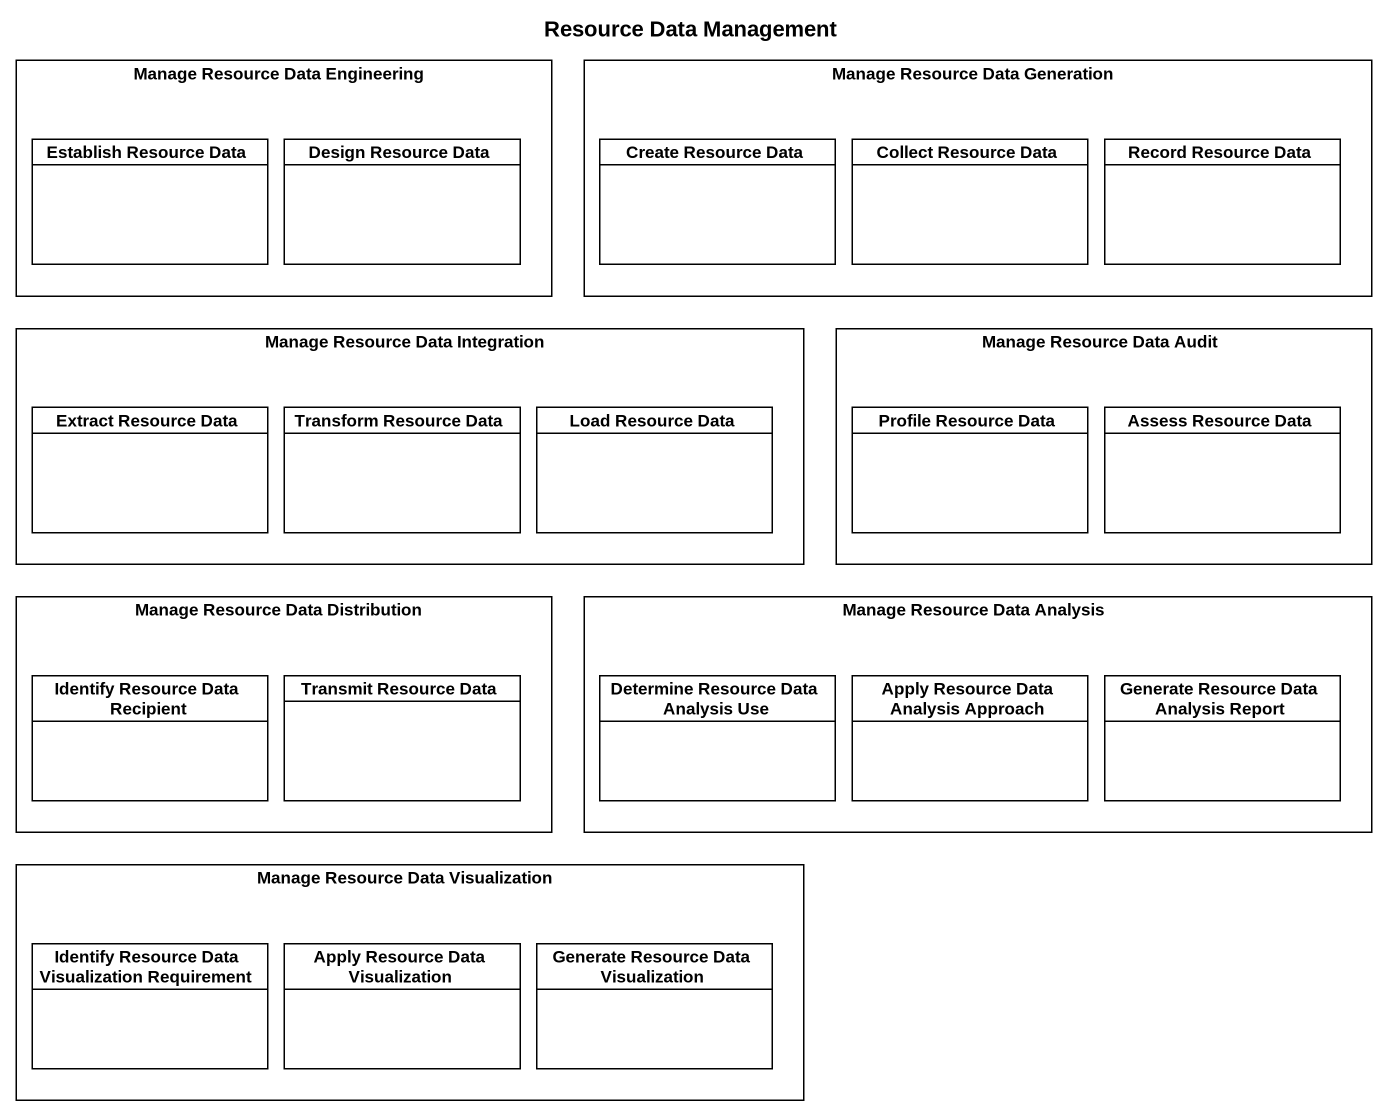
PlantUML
@startuml
title Resource Data Management
hide circle
hide empty members
rectangle "Manage Resource Data Engineering" as Manage_Resource_Data {
  class "Establish Resource Data" as Establish_Resource_Data #FFFFFF
  class "Design Resource Data" as Design_Resource_Data #FFFFFF
}
rectangle "Manage Resource Data Generation" as Manage_Resource_Data_2 {
  class "Create Resource Data" as Create_Resource_Data #FFFFFF
  class "Collect Resource Data" as Collect_Resource_Data #FFFFFF
  class "Record Resource Data" as Record_Resource_Data #FFFFFF
}
rectangle "Manage Resource Data Integration" as Manage_Resource_Data_3 {
  class "Extract Resource Data" as Extract_Resource_Data #FFFFFF
  class "Transform Resource Data" as Transform_Resource_Data #FFFFFF
  class "Load Resource Data" as Load_Resource_Data #FFFFFF
}
rectangle "Manage Resource Data Audit" as Manage_Resource_Data_Audit {
  class "Profile Resource Data" as Profile_Resource_Data #FFFFFF
  class "Assess Resource Data" as Assess_Resource_Data #FFFFFF
}
rectangle "Manage Resource Data Distribution" as Manage_Resource_Data_4 {
  class "Identify Resource Data Recipient" as Identify_Resource_Data #FFFFFF
  class "Transmit Resource Data" as Transmit_Resource_Data #FFFFFF
}
rectangle "Manage Resource Data Analysis" as Manage_Resource_Data_5 {
  class "Determine Resource Data Analysis Use" as Determine_Resource_Data #FFFFFF
  class "Apply Resource Data Analysis Approach" as Apply_Resource_Data #FFFFFF
  class "Generate Resource Data Analysis Report" as Generate_Resource_Data #FFFFFF
}
rectangle "Manage Resource Data Visualization" as Manage_Resource_Data_6 {
  class "Identify Resource Data Visualization Requirement" as Identify_Resource_Data_2 #FFFFFF
  class "Apply Resource Data Visualization" as Apply_Resource_Data_2 #FFFFFF
  class "Generate Resource Data Visualization" as Generate_Resource_Data_2 #FFFFFF
}
@enduml
